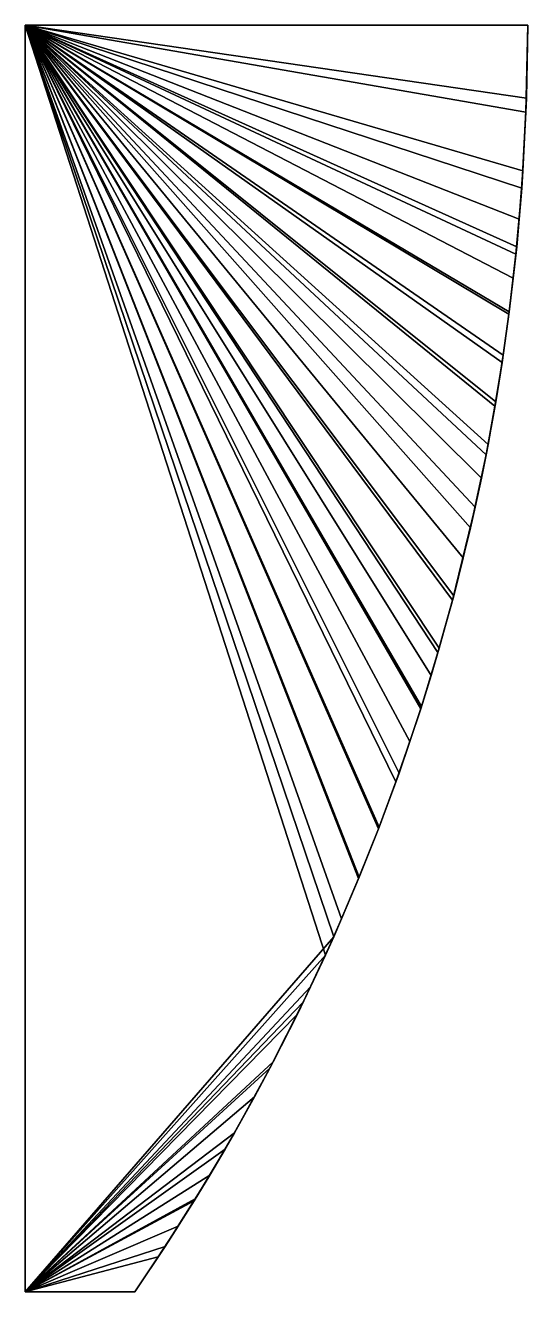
# Model space of a CAD drawing. Extents: x 0.021 to 0.273, y -0.632 to 0.003.
import ezdxf

# ---------------------------------------------------------------- set-up
doc = ezdxf.new("R2010")
doc.units = 0
doc.layers.add('KAT-HAUPTSEGEL', color=7, linetype='CONTINUOUS')

msp = doc.modelspace()

# ---------------------------------------------------------------- meshes
at = {"layer": 'KAT-HAUPTSEGEL'}
mesh = msp.add_polyface(dxfattribs=at)
corners = [(0.0206, -0.6322, 0.0915), (0.0206, 0.0028, 0.0915), (0.0206, 0.0028, 0.0913), (0.0206, -0.6322, 0.0913), (0.2726, 0.0028, 0.0915), (0.272, -0.0337, 0.0915), (0.2494, -0.2242, 0.0913), (0.0756, -0.6322, 0.0915), (0.0873, -0.6148, 0.0915), (0.0973, -0.5993, 0.0915), (0.1058, -0.5857, 0.0915), (0.1131, -0.5737, 0.0915), (0.1255, -0.5525, 0.0915), (0.1433, -0.5201, 0.0915), (0.1599, -0.4871, 0.0915), (0.2463, -0.2388, 0.0913), (0.2403, -0.2643, 0.0913), (0.1981, -0.3992, 0.0915), (0.2065, -0.3765, 0.0915), (0.2135, -0.3564, 0.0915), (0.2193, -0.3387, 0.0915), (0.2355, -0.2833, 0.0913), (0.2282, -0.3096, 0.0915), (0.2349, -0.2855, 0.0915), (0.2276, -0.3117, 0.0913), (0.2517, -0.2126, 0.0915), (0.2566, -0.186, 0.0915), (0.2603, -0.1626, 0.0915), (0.2632, -0.142, 0.0915), (0.2654, -0.124, 0.0915), (0.1711, -0.4635, 0.0913), (0.1637, -0.4793, 0.0913), (0.1571, -0.493, 0.0913), (0.145, -0.5169, 0.0913), (0.1355, -0.5345, 0.0913), (0.1792, -0.4453, 0.0913), (0.1208, -0.5607, 0.0913), (0.1053, -0.5866, 0.0913), (0.0907, -0.6096, 0.0913), (0.0756, -0.6322, 0.0913), (0.1881, -0.4243, 0.0913), (0.1753, -0.4542, 0.0915), (0.1878, -0.425, 0.0915), (0.2726, 0.0028, 0.0913), (0.2717, -0.0408, 0.0913), (0.2696, -0.0788, 0.0913), (0.2667, -0.112, 0.0913), (0.2633, -0.1409, 0.0913), (0.2598, -0.1662, 0.0913), (0.2562, -0.1882, 0.0913), (0.2527, -0.2074, 0.0913), (0.2242, -0.3232, 0.0915), (0.2439, -0.2492, 0.0915), (0.2671, -0.1082, 0.0915), (0.2684, -0.0944, 0.0915), (0.2702, -0.0701, 0.0915), (0.219, -0.3399, 0.0913), (0.2081, -0.3722, 0.0913), (0.1977, -0.4001, 0.0913)]
mesh.append_faces([[corners[k] for k in face] for face in [(1, 0, 2, 2), (3, 2, 0, 0), (8, 7, 0, 0), (9, 8, 0, 0), (10, 9, 0, 0), (11, 10, 0, 0), (1, 4, 5, 5), (5, 55, 1, 1), (55, 54, 1, 1), (54, 53, 1, 1), (12, 11, 0, 0), (53, 29, 1, 1), (29, 28, 1, 1), (28, 27, 1, 1), (27, 26, 1, 1), (26, 25, 1, 1), (25, 52, 1, 1), (13, 12, 0, 0), (52, 23, 1, 1), (23, 22, 1, 1), (22, 51, 1, 1), (51, 20, 1, 1), (20, 19, 1, 1), (14, 13, 0, 0), (19, 18, 1, 1), (18, 17, 1, 1), (17, 42, 1, 1), (42, 41, 1, 1), (41, 14, 0, 0), (0, 1, 41, 41), (4, 1, 43, 43), (2, 43, 1, 1), (3, 39, 38, 38), (38, 37, 3, 3), (37, 36, 3, 3), (44, 43, 2, 2), (45, 44, 2, 2), (46, 45, 2, 2), (47, 46, 2, 2), (48, 47, 2, 2), (49, 48, 2, 2), (36, 34, 3, 3), (50, 49, 2, 2), (6, 50, 2, 2), (15, 6, 2, 2), (16, 15, 2, 2), (21, 16, 2, 2), (34, 33, 3, 3), (24, 21, 2, 2), (56, 24, 2, 2), (57, 56, 2, 2), (33, 32, 3, 3), (58, 57, 2, 2), (40, 58, 2, 2), (32, 31, 3, 3), (35, 40, 2, 2), (30, 35, 2, 2), (31, 30, 3, 3), (2, 3, 30, 30), (0, 7, 3, 3), (39, 3, 7, 7), (39, 7, 8, 8), (38, 39, 8, 8), (8, 9, 38, 38), (5, 4, 43, 43), (43, 44, 5, 5), (54, 55, 45, 45), (44, 45, 5, 5), (55, 5, 45, 45), (28, 29, 47, 47), (45, 46, 54, 54), (53, 54, 46, 46), (29, 53, 46, 46), (46, 47, 29, 29), (25, 26, 49, 49), (49, 50, 25, 25), (47, 48, 28, 28), (27, 28, 48, 48), (48, 49, 26, 26), (26, 27, 48, 48), (23, 52, 15, 15), (15, 16, 23, 23), (50, 6, 25, 25), (6, 15, 52, 52), (52, 25, 6, 6), (16, 21, 23, 23), (21, 24, 23, 23), (22, 23, 24, 24), (20, 51, 56, 56), (51, 22, 24, 24), (24, 56, 51, 51), (42, 17, 58, 58), (58, 40, 42, 42), (17, 18, 58, 58), (56, 57, 20, 20), (19, 20, 57, 57), (18, 19, 57, 57), (57, 58, 18, 18), (40, 35, 42, 42), (41, 42, 35, 35), (35, 30, 41, 41), (13, 14, 32, 32), (32, 33, 13, 13), (31, 32, 14, 14), (30, 31, 14, 14), (14, 41, 30, 30), (33, 34, 13, 13), (9, 10, 38, 38), (37, 38, 10, 10), (10, 11, 37, 37), (12, 13, 34, 34), (34, 36, 12, 12), (11, 12, 36, 36), (36, 37, 11, 11)]])

doc.saveas('drawing.dxf')
